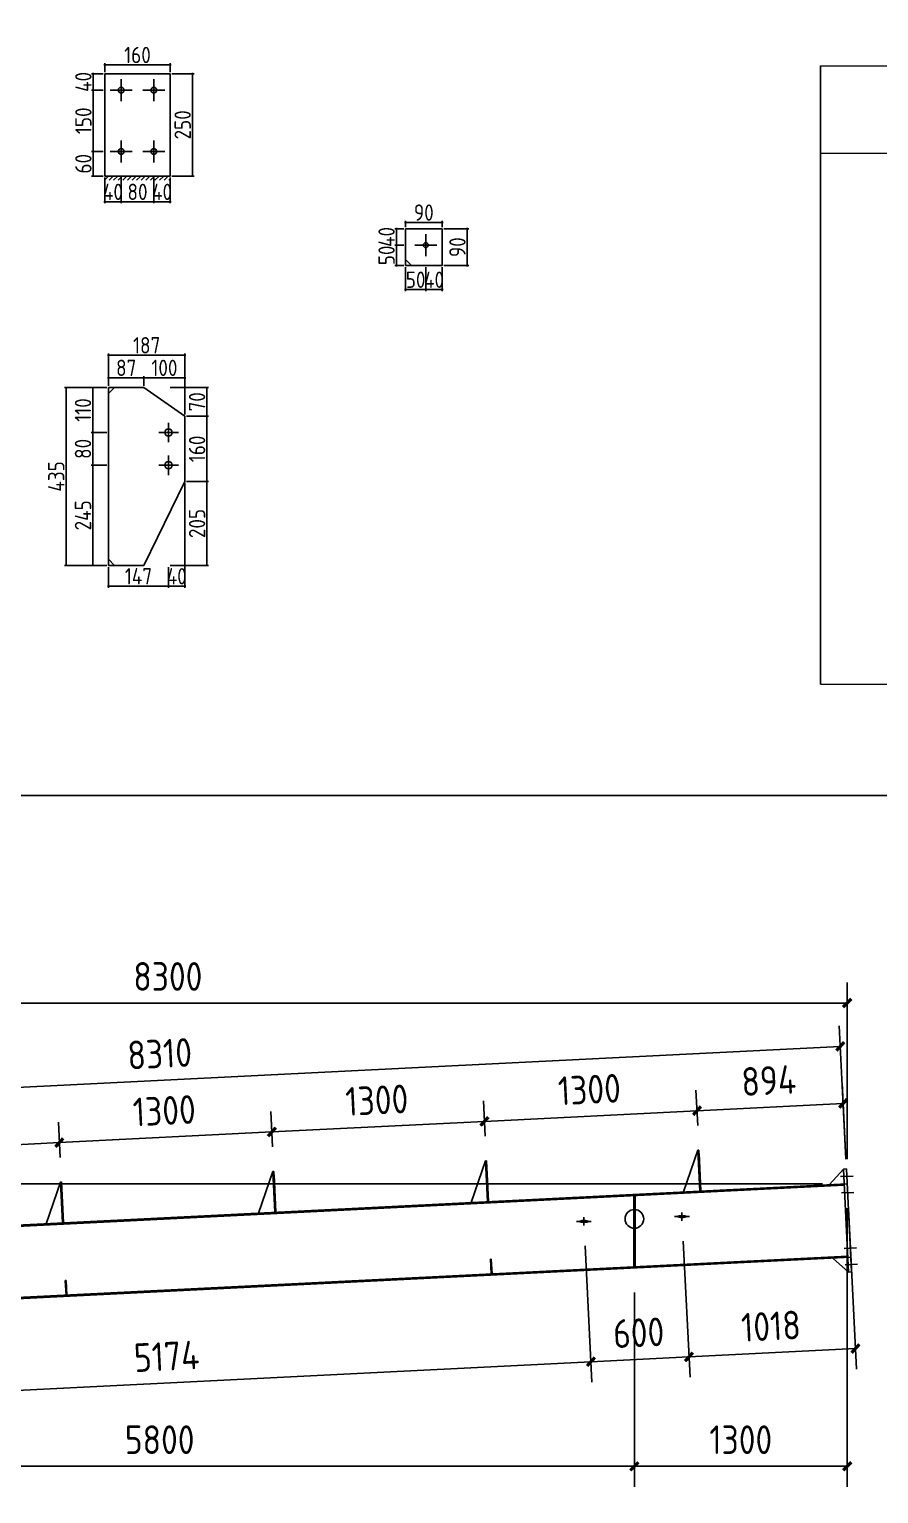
# Model space of a CAD drawing. Extents: x 102162 to 621267, y -39398 to 328893.
# Drawn here: x 422697 to 433075, y 288068 to 305966 of the extents above; entities that cross this region are included whole.
import ezdxf

# ---------------------------------------------------------------- set-up
doc = ezdxf.new("R2010")
doc.units = 0
doc.header["$LTSCALE"] = 1000
doc.header["$MEASUREMENT"] = 0
doc.layers.add('DOTE', color=1, linetype='Continuous')
doc.layers.add('钢架', color=7, linetype='Continuous', lineweight=25)
doc.styles.get("Standard").update_dxf_attribs({"font": 'gbenor.shx', "bigfont": 'gbcbig.shx'})
doc.dimstyles.get("Standard").update_dxf_attribs({"dimscale": 100, "dimtxt": 3.5, "dimasz": 1, "dimexe": 2.5, "dimexo": 3, "dimgap": 1.5, "dimtad": 1, "dimdec": 0, "dimzin": 0, "dimdsep": 46, "dimtxsty": 'Standard', "dimblk": 'ARCHTICK', "dimcen": 0.09, "dimadec": 0, "dimazin": 0, "dimtfac": 1, "dimtdec": 0, "dimtix": 1, "dimtmove": 2, "dimatfit": 3, "dimfxl": 1, "dimtolj": 1, "dimtzin": 0, "dimarcsym": 0})

# ---------------------------------------------------------------- blocks, each defined once
blk = doc.blocks.new('_ArchTick')
at = {"color": 0, "linetype": 'ByBlock', "const_width": 0.4}
blk.add_lwpolyline([(-0.5, -0.5), (0.5, 0.5)], dxfattribs=at)
blk = doc.blocks.new('*D1588')
at = {"color": 0, "lineweight": -2}
for p, q in [((427292, 303058), (427292, 302765)), ((427542, 303058), (427542, 302765)), ((427282, 302785), (427552, 302785))]:
    blk.add_line(p, q, dxfattribs=at)
at = {"layer": 'Defpoints', "color": 0}
for p in [(427292, 303078), (427542, 303078), (427542, 302785)]:
    blk.add_point(p, dxfattribs=at)
at = {"color": 0, "lineweight": -2, "xscale": 10, "yscale": 10, "zscale": 10, "rotation": 180}
blk.add_blockref('_ArchTick', (427292, 302785), dxfattribs=at)
at = {"color": 0, "lineweight": -2, "xscale": 10, "yscale": 10, "zscale": 10}
blk.add_blockref('_ArchTick', (427542, 302785), dxfattribs=at)
at = {"color": 0, "insert": (427417, 302905), "char_height": 200, "attachment_point": 5}
blk.add_mtext('\\A1;50', dxfattribs=at)
blk = doc.blocks.new('*D1589')
at = {"color": 0, "lineweight": -2}
for p, q in [((427542, 303058), (427542, 302765)), ((427742, 303058), (427742, 302765)), ((427542, 302785), (427532, 302785)), ((427542, 302785), (427742, 302785)), ((427742, 302785), (427752, 302785))]:
    blk.add_line(p, q, dxfattribs=at)
at = {"layer": 'Defpoints', "color": 0}
for p in [(427542, 303078), (427742, 303078), (427742, 302785)]:
    blk.add_point(p, dxfattribs=at)
at = {"color": 0, "lineweight": -2, "xscale": 10, "yscale": 10, "zscale": 10}
blk.add_blockref('_ArchTick', (427542, 302785), dxfattribs=at)
at = {"color": 0, "lineweight": -2, "xscale": 10, "yscale": 10, "zscale": 10, "rotation": 180}
blk.add_blockref('_ArchTick', (427742, 302785), dxfattribs=at)
at = {"color": 0, "insert": (427642, 302905), "char_height": 200, "attachment_point": 5}
blk.add_mtext('\\A1;40', dxfattribs=at)
blk = doc.blocks.new('*D1554')
at = {"color": 0, "lineweight": -2}
for p, q in [((427272, 303328), (427162, 303328)), ((427182, 303068), (427182, 303338)), ((427272, 303078), (427162, 303078))]:
    blk.add_line(p, q, dxfattribs=at)
at = {"layer": 'Defpoints', "color": 0}
for p in [(427182, 303328), (427292, 303328), (427292, 303078)]:
    blk.add_point(p, dxfattribs=at)
at = {"color": 0, "lineweight": -2, "xscale": 10, "yscale": 10, "zscale": 10}
for p, rotation in [((427182, 303328), 90), ((427182, 303078), 270)]:
    blk.add_blockref('_ArchTick', p, dxfattribs=dict(at, rotation=rotation))
at = {"color": 0, "insert": (427062, 303203), "char_height": 200, "attachment_point": 5, "rotation": 90}
blk.add_mtext('\\A1;50', dxfattribs=at)
blk = doc.blocks.new('*D1590')
at = {"color": 0, "lineweight": -2}
for p, q in [((427272, 303528), (427162, 303528)), ((427182, 303528), (427182, 303538)), ((427182, 303328), (427182, 303528)), ((427272, 303328), (427162, 303328)), ((427182, 303328), (427182, 303318))]:
    blk.add_line(p, q, dxfattribs=at)
at = {"layer": 'Defpoints', "color": 0}
for p in [(427182, 303528), (427292, 303528), (427292, 303328)]:
    blk.add_point(p, dxfattribs=at)
at = {"color": 0, "lineweight": -2, "xscale": 10, "yscale": 10, "zscale": 10}
for p, rotation in [((427182, 303528), 270), ((427182, 303328), 90)]:
    blk.add_blockref('_ArchTick', p, dxfattribs=dict(at, rotation=rotation))
at = {"color": 0, "insert": (427062, 303428), "char_height": 200, "attachment_point": 5, "rotation": 90}
blk.add_mtext('\\A1;40', dxfattribs=at)
blk = doc.blocks.new('*D1591')
at = {"color": 0, "lineweight": -2}
for p, q in [((427282, 303606), (427752, 303606)), ((427292, 303548), (427292, 303626)), ((427742, 303548), (427742, 303626))]:
    blk.add_line(p, q, dxfattribs=at)
at = {"layer": 'Defpoints', "color": 0}
for p in [(427742, 303606), (427292, 303528), (427742, 303528)]:
    blk.add_point(p, dxfattribs=at)
at = {"color": 0, "lineweight": -2, "xscale": 10, "yscale": 10, "zscale": 10, "rotation": 180}
blk.add_blockref('_ArchTick', (427292, 303606), dxfattribs=at)
at = {"color": 0, "lineweight": -2, "xscale": 10, "yscale": 10, "zscale": 10}
blk.add_blockref('_ArchTick', (427742, 303606), dxfattribs=at)
at = {"color": 0, "insert": (427517, 303726), "char_height": 200, "attachment_point": 5}
blk.add_mtext('\\A1;90', dxfattribs=at)
blk = doc.blocks.new('*D1592')
at = {"color": 0, "lineweight": -2}
for p, q in [((427762, 303528), (428068, 303528)), ((428048, 303068), (428048, 303538)), ((427762, 303078), (428068, 303078))]:
    blk.add_line(p, q, dxfattribs=at)
at = {"layer": 'Defpoints', "color": 0}
for p in [(427742, 303528), (428048, 303528), (427742, 303078)]:
    blk.add_point(p, dxfattribs=at)
at = {"color": 0, "lineweight": -2, "xscale": 10, "yscale": 10, "zscale": 10}
for p, rotation in [((428048, 303528), 90), ((428048, 303078), 270)]:
    blk.add_blockref('_ArchTick', p, dxfattribs=dict(at, rotation=rotation))
at = {"color": 0, "insert": (427928, 303303), "char_height": 200, "attachment_point": 5, "rotation": 90}
blk.add_mtext('\\A1;90', dxfattribs=at)
blk = doc.blocks.new('*D1593')
at = {"color": 0, "lineweight": -2}
for p, q in [((423619, 304153), (423619, 303839)), ((423819, 304153), (423819, 303839)), ((423619, 303859), (423609, 303859)), ((423619, 303859), (423819, 303859)), ((423819, 303859), (423829, 303859))]:
    blk.add_line(p, q, dxfattribs=at)
at = {"layer": 'Defpoints', "color": 0}
for p in [(423619, 304173), (423819, 304173), (423819, 303859)]:
    blk.add_point(p, dxfattribs=at)
at = {"color": 0, "lineweight": -2, "xscale": 10, "yscale": 10, "zscale": 10}
blk.add_blockref('_ArchTick', (423619, 303859), dxfattribs=at)
at = {"color": 0, "lineweight": -2, "xscale": 10, "yscale": 10, "zscale": 10, "rotation": 180}
blk.add_blockref('_ArchTick', (423819, 303859), dxfattribs=at)
at = {"color": 0, "insert": (423719, 303979), "char_height": 200, "attachment_point": 5}
blk.add_mtext('\\A1;40', dxfattribs=at)
blk = doc.blocks.new('*D1555')
at = {"color": 0, "lineweight": -2}
for p, q in [((423819, 304153), (423819, 303839)), ((424219, 304153), (424219, 303839)), ((423809, 303859), (424229, 303859))]:
    blk.add_line(p, q, dxfattribs=at)
at = {"layer": 'Defpoints', "color": 0}
for p in [(423819, 304173), (424219, 304173), (424219, 303859)]:
    blk.add_point(p, dxfattribs=at)
at = {"color": 0, "lineweight": -2, "xscale": 10, "yscale": 10, "zscale": 10, "rotation": 180}
blk.add_blockref('_ArchTick', (423819, 303859), dxfattribs=at)
at = {"color": 0, "lineweight": -2, "xscale": 10, "yscale": 10, "zscale": 10}
blk.add_blockref('_ArchTick', (424219, 303859), dxfattribs=at)
at = {"color": 0, "insert": (424019, 303979), "char_height": 200, "attachment_point": 5}
blk.add_mtext('\\A1;80', dxfattribs=at)
blk = doc.blocks.new('*D1556')
at = {"color": 0, "lineweight": -2}
for p, q in [((424219, 304153), (424219, 303839)), ((424419, 304153), (424419, 303839)), ((424219, 303859), (424209, 303859)), ((424219, 303859), (424419, 303859)), ((424419, 303859), (424429, 303859))]:
    blk.add_line(p, q, dxfattribs=at)
at = {"layer": 'Defpoints', "color": 0}
for p in [(424219, 304173), (424419, 304173), (424419, 303859)]:
    blk.add_point(p, dxfattribs=at)
at = {"color": 0, "lineweight": -2, "xscale": 10, "yscale": 10, "zscale": 10}
blk.add_blockref('_ArchTick', (424219, 303859), dxfattribs=at)
at = {"color": 0, "lineweight": -2, "xscale": 10, "yscale": 10, "zscale": 10, "rotation": 180}
blk.add_blockref('_ArchTick', (424419, 303859), dxfattribs=at)
at = {"color": 0, "insert": (424319, 303979), "char_height": 200, "attachment_point": 5}
blk.add_mtext('\\A1;40', dxfattribs=at)
blk = doc.blocks.new('*D1557')
at = {"color": 0, "lineweight": -2}
for p, q in [((423599, 304473), (423458, 304473)), ((423478, 304163), (423478, 304483)), ((423599, 304173), (423458, 304173))]:
    blk.add_line(p, q, dxfattribs=at)
at = {"layer": 'Defpoints', "color": 0}
for p in [(423478, 304473), (423619, 304473), (423619, 304173)]:
    blk.add_point(p, dxfattribs=at)
at = {"color": 0, "lineweight": -2, "xscale": 10, "yscale": 10, "zscale": 10}
for p, rotation in [((423478, 304473), 90), ((423478, 304173), 270)]:
    blk.add_blockref('_ArchTick', p, dxfattribs=dict(at, rotation=rotation))
at = {"color": 0, "insert": (423358, 304323), "char_height": 200, "attachment_point": 5, "rotation": 90}
blk.add_mtext('\\A1;60', dxfattribs=at)
blk = doc.blocks.new('*D1558')
at = {"color": 0, "lineweight": -2}
for p, q in [((423599, 305223), (423458, 305223)), ((423478, 304463), (423478, 305233)), ((423599, 304473), (423458, 304473))]:
    blk.add_line(p, q, dxfattribs=at)
at = {"layer": 'Defpoints', "color": 0}
for p in [(423478, 305223), (423619, 305223), (423619, 304473)]:
    blk.add_point(p, dxfattribs=at)
at = {"color": 0, "lineweight": -2, "xscale": 10, "yscale": 10, "zscale": 10}
for p, rotation in [((423478, 305223), 90), ((423478, 304473), 270)]:
    blk.add_blockref('_ArchTick', p, dxfattribs=dict(at, rotation=rotation))
at = {"color": 0, "insert": (423358, 304848), "char_height": 200, "attachment_point": 5, "rotation": 90}
blk.add_mtext('\\A1;150', dxfattribs=at)
blk = doc.blocks.new('*D1594')
at = {"color": 0, "lineweight": -2}
for p, q in [((423599, 305423), (423458, 305423)), ((423478, 305423), (423478, 305433)), ((423478, 305223), (423478, 305423)), ((423599, 305223), (423458, 305223)), ((423478, 305223), (423478, 305213))]:
    blk.add_line(p, q, dxfattribs=at)
at = {"layer": 'Defpoints', "color": 0}
for p in [(423478, 305423), (423619, 305423), (423619, 305223)]:
    blk.add_point(p, dxfattribs=at)
at = {"color": 0, "lineweight": -2, "xscale": 10, "yscale": 10, "zscale": 10}
for p, rotation in [((423478, 305423), 270), ((423478, 305223), 90)]:
    blk.add_blockref('_ArchTick', p, dxfattribs=dict(at, rotation=rotation))
at = {"color": 0, "insert": (423358, 305323), "char_height": 200, "attachment_point": 5, "rotation": 90}
blk.add_mtext('\\A1;40', dxfattribs=at)
blk = doc.blocks.new('*D1595')
at = {"color": 0, "lineweight": -2}
for p, q in [((424429, 305532), (423609, 305532)), ((423619, 305443), (423619, 305552)), ((424419, 305443), (424419, 305552))]:
    blk.add_line(p, q, dxfattribs=at)
at = {"layer": 'Defpoints', "color": 0}
for p in [(423619, 305532), (423619, 305423), (424419, 305423)]:
    blk.add_point(p, dxfattribs=at)
at = {"color": 0, "lineweight": -2, "xscale": 10, "yscale": 10, "zscale": 10, "rotation": 180}
blk.add_blockref('_ArchTick', (423619, 305532), dxfattribs=at)
at = {"color": 0, "lineweight": -2, "xscale": 10, "yscale": 10, "zscale": 10}
blk.add_blockref('_ArchTick', (424419, 305532), dxfattribs=at)
at = {"color": 0, "insert": (424019, 305652), "char_height": 200, "attachment_point": 5}
blk.add_mtext('\\A1;160', dxfattribs=at)
blk = doc.blocks.new('*D1559')
at = {"color": 0, "lineweight": -2}
for p, q in [((424439, 305423), (424711, 305423)), ((424691, 305433), (424691, 304163)), ((424439, 304173), (424711, 304173))]:
    blk.add_line(p, q, dxfattribs=at)
at = {"layer": 'Defpoints', "color": 0}
for p in [(424419, 305423), (424419, 304173), (424691, 304173)]:
    blk.add_point(p, dxfattribs=at)
at = {"color": 0, "lineweight": -2, "xscale": 10, "yscale": 10, "zscale": 10}
for p, rotation in [((424691, 305423), 90), ((424691, 304173), 270)]:
    blk.add_blockref('_ArchTick', p, dxfattribs=dict(at, rotation=rotation))
at = {"color": 0, "insert": (424571, 304798), "char_height": 200, "attachment_point": 5, "rotation": 90}
blk.add_mtext('\\A1;250', dxfattribs=at)
blk = doc.blocks.new('*D1560')
at = {"color": 0, "lineweight": -2}
for p, q in [((423643, 301588), (423453, 301588)), ((423473, 301598), (423473, 301028)), ((423643, 301038), (423453, 301038))]:
    blk.add_line(p, q, dxfattribs=at)
at = {"layer": 'Defpoints', "color": 0}
for p in [(423663, 301588), (423473, 301038), (423663, 301038)]:
    blk.add_point(p, dxfattribs=at)
at = {"color": 0, "lineweight": -2, "xscale": 10, "yscale": 10, "zscale": 10}
for p, rotation in [((423473, 301588), 90), ((423473, 301038), 270)]:
    blk.add_blockref('_ArchTick', p, dxfattribs=dict(at, rotation=rotation))
at = {"color": 0, "insert": (423353, 301313), "char_height": 200, "attachment_point": 5, "rotation": 90}
blk.add_mtext('\\A1;110', dxfattribs=at)
blk = doc.blocks.new('*D1527')
at = {"color": 0, "lineweight": -2}
for p, q in [((423643, 301038), (423453, 301038)), ((423473, 301048), (423473, 300628)), ((423643, 300638), (423453, 300638))]:
    blk.add_line(p, q, dxfattribs=at)
at = {"layer": 'Defpoints', "color": 0}
for p in [(423663, 301038), (423473, 300638), (423663, 300638)]:
    blk.add_point(p, dxfattribs=at)
at = {"color": 0, "lineweight": -2, "xscale": 10, "yscale": 10, "zscale": 10}
for p, rotation in [((423473, 301038), 90), ((423473, 300638), 270)]:
    blk.add_blockref('_ArchTick', p, dxfattribs=dict(at, rotation=rotation))
at = {"color": 0, "insert": (423353, 300838), "char_height": 200, "attachment_point": 5, "rotation": 90}
blk.add_mtext('\\A1;80', dxfattribs=at)
blk = doc.blocks.new('*D1561')
at = {"color": 0, "lineweight": -2}
for p, q in [((423643, 300638), (423453, 300638)), ((423473, 300648), (423473, 299403)), ((423643, 299413), (423453, 299413))]:
    blk.add_line(p, q, dxfattribs=at)
at = {"layer": 'Defpoints', "color": 0}
for p in [(423663, 300638), (423473, 299413), (423663, 299413)]:
    blk.add_point(p, dxfattribs=at)
at = {"color": 0, "lineweight": -2, "xscale": 10, "yscale": 10, "zscale": 10}
for p, rotation in [((423473, 300638), 90), ((423473, 299413), 270)]:
    blk.add_blockref('_ArchTick', p, dxfattribs=dict(at, rotation=rotation))
at = {"color": 0, "insert": (423353, 300026), "char_height": 200, "attachment_point": 5, "rotation": 90}
blk.add_mtext('\\A1;245', dxfattribs=at)
blk = doc.blocks.new('*D1528')
at = {"color": 0, "lineweight": -2}
for p, q in [((423663, 299393), (423663, 299141)), ((424398, 299393), (424398, 299141)), ((423653, 299161), (424408, 299161))]:
    blk.add_line(p, q, dxfattribs=at)
at = {"layer": 'Defpoints', "color": 0}
for p in [(423663, 299413), (424398, 299413), (424398, 299161)]:
    blk.add_point(p, dxfattribs=at)
at = {"color": 0, "lineweight": -2, "xscale": 10, "yscale": 10, "zscale": 10, "rotation": 180}
blk.add_blockref('_ArchTick', (423663, 299161), dxfattribs=at)
at = {"color": 0, "lineweight": -2, "xscale": 10, "yscale": 10, "zscale": 10}
blk.add_blockref('_ArchTick', (424398, 299161), dxfattribs=at)
at = {"color": 0, "insert": (424031, 299281), "char_height": 200, "attachment_point": 5}
blk.add_mtext('\\A1;147', dxfattribs=at)
blk = doc.blocks.new('*D1562')
at = {"color": 0, "lineweight": -2}
for p, q in [((424598, 300418), (424598, 299141)), ((424398, 299393), (424398, 299141)), ((424398, 299161), (424388, 299161)), ((424398, 299161), (424598, 299161)), ((424598, 299161), (424608, 299161))]:
    blk.add_line(p, q, dxfattribs=at)
at = {"layer": 'Defpoints', "color": 0}
for p in [(424598, 300438), (424398, 299413), (424598, 299161)]:
    blk.add_point(p, dxfattribs=at)
at = {"color": 0, "lineweight": -2, "xscale": 10, "yscale": 10, "zscale": 10}
blk.add_blockref('_ArchTick', (424398, 299161), dxfattribs=at)
at = {"color": 0, "lineweight": -2, "xscale": 10, "yscale": 10, "zscale": 10, "rotation": 180}
blk.add_blockref('_ArchTick', (424598, 299161), dxfattribs=at)
at = {"color": 0, "insert": (424498, 299281), "char_height": 200, "attachment_point": 5}
blk.add_mtext('\\A1;40', dxfattribs=at)
blk = doc.blocks.new('*D1563')
at = {"color": 0, "lineweight": -2}
for p, q in [((423643, 301588), (423126, 301588)), ((423146, 299403), (423146, 301598)), ((423643, 299413), (423126, 299413))]:
    blk.add_line(p, q, dxfattribs=at)
at = {"layer": 'Defpoints', "color": 0}
for p in [(423146, 301588), (423663, 301588), (423663, 299413)]:
    blk.add_point(p, dxfattribs=at)
at = {"color": 0, "lineweight": -2, "xscale": 10, "yscale": 10, "zscale": 10}
for p, rotation in [((423146, 301588), 90), ((423146, 299413), 270)]:
    blk.add_blockref('_ArchTick', p, dxfattribs=dict(at, rotation=rotation))
at = {"color": 0, "insert": (423026, 300501), "char_height": 200, "attachment_point": 5, "rotation": 90}
blk.add_mtext('\\A1;435', dxfattribs=at)
blk = doc.blocks.new('*D1529')
at = {"color": 0, "lineweight": -2}
for p, q in [((424618, 301238), (424887, 301238)), ((424867, 301248), (424867, 300428)), ((424618, 300438), (424887, 300438))]:
    blk.add_line(p, q, dxfattribs=at)
at = {"layer": 'Defpoints', "color": 0}
for p in [(424598, 301238), (424598, 300438), (424867, 300438)]:
    blk.add_point(p, dxfattribs=at)
at = {"color": 0, "lineweight": -2, "xscale": 10, "yscale": 10, "zscale": 10}
for p, rotation in [((424867, 301238), 90), ((424867, 300438), 270)]:
    blk.add_blockref('_ArchTick', p, dxfattribs=dict(at, rotation=rotation))
at = {"color": 0, "insert": (424747, 300838), "char_height": 200, "attachment_point": 5, "rotation": 90}
blk.add_mtext('\\A1;160', dxfattribs=at)
blk = doc.blocks.new('*D1530')
at = {"color": 0, "lineweight": -2}
for p, q in [((424618, 300438), (424887, 300438)), ((424867, 300448), (424867, 299403)), ((424418, 299413), (424887, 299413))]:
    blk.add_line(p, q, dxfattribs=at)
at = {"layer": 'Defpoints', "color": 0}
for p in [(424598, 300438), (424398, 299413), (424867, 299413)]:
    blk.add_point(p, dxfattribs=at)
at = {"color": 0, "lineweight": -2, "xscale": 10, "yscale": 10, "zscale": 10}
for p, rotation in [((424867, 300438), 90), ((424867, 299413), 270)]:
    blk.add_blockref('_ArchTick', p, dxfattribs=dict(at, rotation=rotation))
at = {"color": 0, "insert": (424747, 299926), "char_height": 200, "attachment_point": 5, "rotation": 90}
blk.add_mtext('\\A1;205', dxfattribs=at)
blk = doc.blocks.new('*D1531')
at = {"color": 0, "lineweight": -2}
for p, q in [((424418, 301588), (424887, 301588)), ((424867, 301598), (424867, 301228)), ((424618, 301238), (424887, 301238))]:
    blk.add_line(p, q, dxfattribs=at)
at = {"layer": 'Defpoints', "color": 0}
for p in [(424398, 301588), (424598, 301238), (424867, 301238)]:
    blk.add_point(p, dxfattribs=at)
at = {"color": 0, "lineweight": -2, "xscale": 10, "yscale": 10, "zscale": 10}
for p, rotation in [((424867, 301588), 90), ((424867, 301238), 270)]:
    blk.add_blockref('_ArchTick', p, dxfattribs=dict(at, rotation=rotation))
at = {"color": 0, "insert": (424747, 301413), "char_height": 200, "attachment_point": 5, "rotation": 90}
blk.add_mtext('\\A1;70', dxfattribs=at)
blk = doc.blocks.new('*D1564')
at = {"color": 0, "lineweight": -2}
for p, q in [((424088, 301708), (424608, 301708)), ((424098, 301608), (424098, 301728)), ((424598, 301258), (424598, 301728))]:
    blk.add_line(p, q, dxfattribs=at)
at = {"layer": 'Defpoints', "color": 0}
for p in [(424098, 301588), (424598, 301708), (424598, 301238)]:
    blk.add_point(p, dxfattribs=at)
at = {"color": 0, "lineweight": -2, "xscale": 10, "yscale": 10, "zscale": 10, "rotation": 180}
blk.add_blockref('_ArchTick', (424098, 301708), dxfattribs=at)
at = {"color": 0, "lineweight": -2, "xscale": 10, "yscale": 10, "zscale": 10}
blk.add_blockref('_ArchTick', (424598, 301708), dxfattribs=at)
at = {"color": 0, "insert": (424348, 301828), "char_height": 200, "attachment_point": 5}
blk.add_mtext('\\A1;100', dxfattribs=at)
blk = doc.blocks.new('*D1532')
at = {"color": 0, "lineweight": -2}
for p, q in [((423653, 301984), (424608, 301984)), ((423663, 301608), (423663, 302004)), ((424598, 301258), (424598, 302004))]:
    blk.add_line(p, q, dxfattribs=at)
at = {"layer": 'Defpoints', "color": 0}
for p in [(424598, 301984), (423663, 301588), (424598, 301238)]:
    blk.add_point(p, dxfattribs=at)
at = {"color": 0, "lineweight": -2, "xscale": 10, "yscale": 10, "zscale": 10, "rotation": 180}
blk.add_blockref('_ArchTick', (423663, 301984), dxfattribs=at)
at = {"color": 0, "lineweight": -2, "xscale": 10, "yscale": 10, "zscale": 10}
blk.add_blockref('_ArchTick', (424598, 301984), dxfattribs=at)
at = {"color": 0, "insert": (424131, 302104), "char_height": 200, "attachment_point": 5}
blk.add_mtext('\\A1;187', dxfattribs=at)
blk = doc.blocks.new('*D1533')
at = {"color": 0, "lineweight": -2}
for p, q in [((423653, 301708), (424108, 301708)), ((423663, 301608), (423663, 301728)), ((424098, 301608), (424098, 301728))]:
    blk.add_line(p, q, dxfattribs=at)
at = {"layer": 'Defpoints', "color": 0}
for p in [(423663, 301588), (424098, 301708), (424098, 301588)]:
    blk.add_point(p, dxfattribs=at)
at = {"color": 0, "lineweight": -2, "xscale": 10, "yscale": 10, "zscale": 10, "rotation": 180}
blk.add_blockref('_ArchTick', (423663, 301708), dxfattribs=at)
at = {"color": 0, "lineweight": -2, "xscale": 10, "yscale": 10, "zscale": 10}
blk.add_blockref('_ArchTick', (424098, 301708), dxfattribs=at)
at = {"color": 0, "insert": (423881, 301828), "char_height": 200, "attachment_point": 5}
blk.add_mtext('\\A1;87', dxfattribs=at)
blk = doc.blocks.new('*D3563')
at = {"color": 0, "lineweight": -2}
for p, q in [((432390, 291857), (415031, 291857)), ((415281, 291027), (415281, 291857)), ((415790, 291027), (415031, 291027))]:
    blk.add_line(p, q, dxfattribs=at)
at = {"layer": 'Defpoints', "color": 0}
for p in [(415281, 291857), (432690, 291857), (416090, 291027)]:
    blk.add_point(p, dxfattribs=at)
at = {"color": 0, "lineweight": -2, "xscale": 100, "yscale": 100, "zscale": 100}
for p, rotation in [((415281, 291857), 90), ((415281, 291027), 270)]:
    blk.add_blockref('_ArchTick', p, dxfattribs=dict(at, rotation=rotation))
at = {"color": 0, "insert": (414956, 291442), "char_height": 350, "attachment_point": 5, "rotation": 90}
blk.add_mtext('\\A1;415', dxfattribs=at)
blk = doc.blocks.new('*D3558')
at = {"color": 0, "lineweight": -2}
for p, q in [((416090, 291327), (416090, 294315)), ((432690, 292157), (432690, 294315)), ((416090, 294065), (432690, 294065))]:
    blk.add_line(p, q, dxfattribs=at)
at = {"layer": 'Defpoints', "color": 0}
for p in [(432690, 294065), (432690, 291857), (416090, 291027)]:
    blk.add_point(p, dxfattribs=at)
at = {"color": 0, "lineweight": -2, "xscale": 100, "yscale": 100, "zscale": 100, "rotation": 180}
blk.add_blockref('_ArchTick', (416090, 294065), dxfattribs=at)
at = {"color": 0, "lineweight": -2, "xscale": 100, "yscale": 100, "zscale": 100}
blk.add_blockref('_ArchTick', (432690, 294065), dxfattribs=at)
at = {"color": 0, "insert": (424390, 294390), "char_height": 350, "attachment_point": 5}
blk.add_mtext('\\A1;8300', dxfattribs=at)
blk = doc.blocks.new('*D3559')
at = {"color": 0, "lineweight": -2}
for p, q in [((432675, 292157), (432594, 293785)), ((416006, 292705), (432606, 293535)), ((416075, 291327), (415994, 292955))]:
    blk.add_line(p, q, dxfattribs=at)
at = {"layer": 'Defpoints', "color": 0}
for p in [(432606, 293535), (432690, 291857), (416090, 291027)]:
    blk.add_point(p, dxfattribs=at)
at = {"color": 0, "lineweight": -2, "xscale": 100, "yscale": 100, "zscale": 100}
for p, rotation in [((432606, 293535), 2.862405226111732), ((416006, 292705), 182.8624052261118)]:
    blk.add_blockref('_ArchTick', p, dxfattribs=dict(at, rotation=rotation))
at = {"color": 0, "insert": (424290, 293445), "char_height": 350, "attachment_point": 5, "rotation": 2.8624}
blk.add_mtext('\\A1;8310', dxfattribs=at)
blk = doc.blocks.new('*D3566')
at = {"color": 0, "lineweight": -2}
for p, q in [((420477, 292047), (420455, 292479)), ((423073, 292177), (423052, 292609)), ((420468, 292229), (423064, 292359))]:
    blk.add_line(p, q, dxfattribs=at)
at = {"layer": 'Defpoints', "color": 0}
for p in [(423064, 292359), (420492, 291748), (423088, 291878)]:
    blk.add_point(p, dxfattribs=at)
at = {"color": 0, "lineweight": -2, "xscale": 100, "yscale": 100, "zscale": 100}
for p, rotation in [((420468, 292229), 182.8624052262561), ((423064, 292359), 2.862405226256103)]:
    blk.add_blockref('_ArchTick', p, dxfattribs=dict(at, rotation=rotation))
at = {"color": 0, "insert": (421750, 292619), "char_height": 350, "attachment_point": 5, "rotation": 2.8624}
blk.add_mtext('\\A1;1300', dxfattribs=at)
blk = doc.blocks.new('*D3567')
at = {"color": 0, "lineweight": -2}
for p, q in [((425670, 292307), (425649, 292739)), ((423073, 292177), (423052, 292609)), ((423064, 292359), (425661, 292489))]:
    blk.add_line(p, q, dxfattribs=at)
at = {"layer": 'Defpoints', "color": 0}
for p in [(425661, 292489), (425685, 292007), (423088, 291878)]:
    blk.add_point(p, dxfattribs=at)
at = {"color": 0, "lineweight": -2, "xscale": 100, "yscale": 100, "zscale": 100}
for p, rotation in [((425661, 292489), 2.862405226256103), ((423064, 292359), 182.8624052262561)]:
    blk.add_blockref('_ArchTick', p, dxfattribs=dict(at, rotation=rotation))
at = {"color": 0, "insert": (424346, 292749), "char_height": 350, "attachment_point": 5, "rotation": 2.8624}
blk.add_mtext('\\A1;1300', dxfattribs=at)
blk = doc.blocks.new('*D3568')
at = {"color": 0, "lineweight": -2}
for p, q in [((428267, 292437), (428245, 292868)), ((425670, 292307), (425649, 292739)), ((425661, 292489), (428258, 292619))]:
    blk.add_line(p, q, dxfattribs=at)
at = {"layer": 'Defpoints', "color": 0}
for p in [(428258, 292619), (428282, 292137), (425685, 292007)]:
    blk.add_point(p, dxfattribs=at)
at = {"color": 0, "lineweight": -2, "xscale": 100, "yscale": 100, "zscale": 100}
for p, rotation in [((428258, 292619), 2.862405226256103), ((425661, 292489), 182.8624052262561)]:
    blk.add_blockref('_ArchTick', p, dxfattribs=dict(at, rotation=rotation))
at = {"color": 0, "insert": (426943, 292878), "char_height": 350, "attachment_point": 5, "rotation": 2.8624}
blk.add_mtext('\\A1;1300', dxfattribs=at)
blk = doc.blocks.new('*D3569')
at = {"color": 0, "lineweight": -2}
for p, q in [((430864, 292567), (430842, 292998)), ((428267, 292437), (428245, 292868)), ((428258, 292619), (430855, 292749))]:
    blk.add_line(p, q, dxfattribs=at)
at = {"layer": 'Defpoints', "color": 0}
for p in [(430855, 292749), (428282, 292137), (430879, 292267)]:
    blk.add_point(p, dxfattribs=at)
at = {"color": 0, "lineweight": -2, "xscale": 100, "yscale": 100, "zscale": 100}
for p, rotation in [((430855, 292749), 2.862405226256103), ((428258, 292619), 182.8624052262561)]:
    blk.add_blockref('_ArchTick', p, dxfattribs=dict(at, rotation=rotation))
at = {"color": 0, "insert": (429540, 293008), "char_height": 350, "attachment_point": 5, "rotation": 2.8624}
blk.add_mtext('\\A1;1300', dxfattribs=at)
blk = doc.blocks.new('*D3570')
at = {"color": 0, "lineweight": -2}
for p, q in [((430864, 292567), (430842, 292998)), ((432675, 292157), (432629, 293088)), ((430855, 292749), (432641, 292838))]:
    blk.add_line(p, q, dxfattribs=at)
at = {"layer": 'Defpoints', "color": 0}
for p in [(432641, 292838), (430879, 292267), (432690, 291857)]:
    blk.add_point(p, dxfattribs=at)
at = {"color": 0, "lineweight": -2, "xscale": 100, "yscale": 100, "zscale": 100}
for p, rotation in [((430855, 292749), 182.8624052262561), ((432641, 292838), 2.862405226256103)]:
    blk.add_blockref('_ArchTick', p, dxfattribs=dict(at, rotation=rotation))
at = {"color": 0, "insert": (431732, 293118), "char_height": 350, "attachment_point": 5, "rotation": 2.8624}
blk.add_mtext('\\A1;894', dxfattribs=at)
blk = doc.blocks.new('*D3561')
at = {"color": 0, "lineweight": -2}
for p, q in [((418490, 290727), (418490, 288153)), ((430090, 290526), (430090, 288153)), ((418490, 288403), (430090, 288403))]:
    blk.add_line(p, q, dxfattribs=at)
at = {"layer": 'Defpoints', "color": 0}
for p in [(418490, 291027), (430090, 290826), (430090, 288403)]:
    blk.add_point(p, dxfattribs=at)
at = {"color": 0, "lineweight": -2, "xscale": 100, "yscale": 100, "zscale": 100, "rotation": 180}
blk.add_blockref('_ArchTick', (418490, 288403), dxfattribs=at)
at = {"color": 0, "lineweight": -2, "xscale": 100, "yscale": 100, "zscale": 100}
blk.add_blockref('_ArchTick', (430090, 288403), dxfattribs=at)
at = {"color": 0, "insert": (424290, 288728), "char_height": 350, "attachment_point": 5}
blk.add_mtext('\\A1;5800', dxfattribs=at)
blk = doc.blocks.new('*D3562')
at = {"color": 0, "lineweight": -2}
for p, q in [((432690, 291557), (432690, 288153)), ((430090, 290526), (430090, 288153)), ((430090, 288403), (432690, 288403))]:
    blk.add_line(p, q, dxfattribs=at)
at = {"layer": 'Defpoints', "color": 0}
for p in [(432690, 291857), (430090, 290826), (432690, 288403)]:
    blk.add_point(p, dxfattribs=at)
at = {"color": 0, "lineweight": -2, "xscale": 100, "yscale": 100, "zscale": 100, "rotation": 180}
blk.add_blockref('_ArchTick', (430090, 288403), dxfattribs=at)
at = {"color": 0, "lineweight": -2, "xscale": 100, "yscale": 100, "zscale": 100}
blk.add_blockref('_ArchTick', (432690, 288403), dxfattribs=at)
at = {"color": 0, "insert": (431390, 288728), "char_height": 350, "attachment_point": 5}
blk.add_mtext('\\A1;1300', dxfattribs=at)
blk = doc.blocks.new('*D3555')
at = {"color": 0, "lineweight": -2}
for p, q in [((429488, 291096), (429571, 289431)), ((419181, 289996), (419236, 288914)), ((419223, 289164), (429559, 289681))]:
    blk.add_line(p, q, dxfattribs=at)
at = {"layer": 'Defpoints', "color": 0}
for p in [(429473, 291396), (419167, 290296), (429559, 289681)]:
    blk.add_point(p, dxfattribs=at)
at = {"color": 0, "lineweight": -2, "xscale": 100, "yscale": 100, "zscale": 100}
for p, rotation in [((429559, 289681), 2.862405226047561), ((419223, 289164), 182.8624052260476)]:
    blk.add_blockref('_ArchTick', p, dxfattribs=dict(at, rotation=rotation))
at = {"color": 0, "insert": (424375, 289747), "char_height": 350, "attachment_point": 5, "rotation": 2.8624}
blk.add_mtext('\\A1;5174', dxfattribs=at)
blk = doc.blocks.new('*D3556')
at = {"color": 0, "lineweight": -2}
for p, q in [((429488, 291096), (429571, 289431)), ((430687, 291156), (430770, 289491)), ((429559, 289681), (430757, 289740))]:
    blk.add_line(p, q, dxfattribs=at)
at = {"layer": 'Defpoints', "color": 0}
for p in [(429473, 291396), (430672, 291456), (430757, 289740)]:
    blk.add_point(p, dxfattribs=at)
at = {"color": 0, "lineweight": -2, "xscale": 100, "yscale": 100, "zscale": 100}
for p, rotation in [((430757, 289740), 2.862405226047561), ((429559, 289681), 182.8624052260476)]:
    blk.add_blockref('_ArchTick', p, dxfattribs=dict(at, rotation=rotation))
at = {"color": 0, "insert": (430142, 290035), "char_height": 350, "attachment_point": 5, "rotation": 2.8624}
blk.add_mtext('\\A1;600', dxfattribs=at)
blk = doc.blocks.new('*D3557')
at = {"color": 0, "lineweight": -2}
for p, q in [((432705, 291557), (432803, 289592)), ((430687, 291156), (430770, 289491)), ((430757, 289740), (432791, 289842))]:
    blk.add_line(p, q, dxfattribs=at)
at = {"layer": 'Defpoints', "color": 0}
for p in [(432690, 291857), (430672, 291456), (432791, 289842)]:
    blk.add_point(p, dxfattribs=at)
at = {"color": 0, "lineweight": -2, "xscale": 100, "yscale": 100, "zscale": 100}
for p, rotation in [((430757, 289740), 182.8624052260476), ((432791, 289842), 2.862405226047561)]:
    blk.add_blockref('_ArchTick', p, dxfattribs=dict(at, rotation=rotation))
at = {"color": 0, "insert": (431758, 290116), "char_height": 350, "attachment_point": 5, "rotation": 2.8624}
blk.add_mtext('\\A1;1018', dxfattribs=at)

msp = doc.modelspace()

# ---------------------------------------------------------------- hatches: boundary and pattern name
h = msp.add_hatch()
h.set_pattern_fill('ANSI31', color=2, scale=25, style=0)
h.set_pattern_definition([(45, (-782843.29, -184083.572), (-28.0633004, 28.0633004), [])])
h.paths.add_polyline_path([(424418.6, 304172.9), (424392.9, 304172.9), (424418.6, 304139.6)], flags=17)
h.paths.add_polyline_path([(424392.9, 304172.9), (423618.6, 304172.9), (423618.6, 304122.9), (424418.6, 304122.9), (424418.6, 304139.6)])

# ---------------------------------------------------------------- linework, layer by layer
at = {"color": 2}
for p, q in [((423618.6, 305422.9), (423618.6, 304172.9)), ((424418.6, 305422.9), (423618.6, 305422.9)), ((423818.6, 305357.9), (423818.6, 305087.9)), ((424218.6, 305357.9), (424218.6, 305087.9)), ((424418.6, 304172.9), (424418.6, 305422.9)), ((423953.3, 305222.9), (423683.3, 305222.9)), ((424353.3, 305222.9), (424083.3, 305222.9)), ((423953.3, 304472.9), (423683.3, 304472.9)), ((423818.6, 304607.9), (423818.6, 304337.9)), ((424353.3, 304472.9), (424083.3, 304472.9)), ((424218.6, 304607.9), (424218.6, 304337.9)), ((423618.6, 304172.9), (424418.6, 304172.9)), ((427291.6, 303528.4), (427291.6, 303078.4)), ((427741.6, 303528.4), (427291.6, 303528.4)), ((427541.6, 303463.4), (427541.6, 303193.4)), ((427741.6, 303078.4), (427741.6, 303528.4)), ((427676.3, 303328.4), (427406.3, 303328.4)), ((427291.6, 303153.4), (427366.6, 303078.4)), ((427291.6, 303078.4), (427741.6, 303078.4)), ((423663.1, 301588), (423663.1, 299413)), ((423663.1, 301588), (424098.1, 301588)), ((423738.1, 301588), (423663.1, 301513)), ((424598.1, 301238), (424598.1, 300438)), ((424398.1, 300918), (424398.1, 301158)), ((424518.1, 301038), (424278.1, 301038)), ((424398.1, 300518), (424398.1, 300758)), ((424518.1, 300638), (424278.1, 300638)), ((423663.1, 299488), (423738.1, 299413)), ((424098.1, 299413), (423663.1, 299413)), ((428095.1, 291627.3), (428269.9, 292136.7)), ((428269.9, 292136.7), (428281.9, 292137.3)), ((428294.9, 291637.3), (428269.9, 292136.7)), ((428306.9, 291637.9), (428281.9, 292137.3)), ((430691.9, 291757.1), (430866.7, 292266.5)), ((430866.7, 292266.5), (430878.6, 292267.1)), ((430891.6, 291767.1), (430866.7, 292266.5)), ((430903.6, 291767.7), (430878.6, 292267.1)), ((430880.8, 292224), (430903.6, 291767.7)), ((425498.4, 291497.5), (425673.2, 292006.8)), ((425673.2, 292006.8), (425685.1, 292007.4)), ((425698.1, 291507.4), (425673.2, 292006.8)), ((425710.1, 291508), (425685.1, 292007.4)), ((425687.3, 291964.4), (425710.1, 291508)), ((428284, 292094.2), (428306.9, 291637.9)), ((432645.2, 292035), (432474.4, 291846.3)), ((432609.7, 291943.1), (432761.6, 291950.7)), ((432645.2, 292035), (432681.2, 292036.8)), ((432708.1, 290776.6), (432645.2, 292035)), ((432744.1, 290778.4), (432681.2, 292036.8)), ((422901.6, 291367.6), (423076.4, 291877)), ((423076.4, 291877), (423088.4, 291877.6)), ((423101.4, 291377), (423076.4, 291877)), ((423113.4, 291377), (423088.4, 291877.6)), ((423090.5, 291834.5), (423113.3, 291378.2)), ((432619.7, 291743.4), (432771.5, 291751)), ((429473.2, 291446.8), (429473.2, 291344.8)), ((430671.7, 291506.7), (430671.7, 291404.7)), ((432653.7, 291064.2), (432805.5, 291071.8)), ((428342, 290934.8), (428330, 290934.2)), ((428339, 290754.4), (428330, 290934.2)), ((428351, 290755), (428342, 290934.8)), ((432708.1, 290776.6), (432519.4, 290943.1)), ((432663.7, 290864.5), (432815.5, 290872.1)), ((423148.5, 290675.1), (423136.5, 290674.5)), ((423145.5, 290494.7), (423136.5, 290674.5)), ((423157.5, 290495.3), (423148.5, 290675.1)), ((428351, 290755), (428339, 290754.4)), ((432708.1, 290776.6), (432744.1, 290778.4)), ((423157.5, 290495.3), (423145.5, 290494.7))]:
    msp.add_line(p, q, dxfattribs=at)
at = {"color": 1}
msp.add_line((432365.3, 305520.5), (432365.3, 297962), dxfattribs=at)
for p, q in [((424098.1, 301588), (424598.1, 301238)), ((424098.1, 299413), (424598.1, 300438)), ((432690.1, 291857), (416090.1, 291027)), ((432655, 291839.3), (416126.9, 291012.9)), ((429383.2, 291395.8), (429563.2, 291395.8)), ((429473.2, 291395.8), (429423.2, 291395.8)), ((430581.7, 291455.7), (430761.7, 291455.7)), ((430671.7, 291455.7), (430621.7, 291455.7)), ((432735.1, 290958.2), (416135.1, 290128.2)), ((432698.3, 290972.3), (416170.2, 290145.9))]:
    msp.add_line(p, q)
for points in [[(414011.7, 317601.7), (443711.7, 317601.7), (443711.7, 296601.7), (414011.7, 296601.7)], [(414011.7, 296601.7), (443711.7, 296601.7), (443711.7, 275601.7), (414011.7, 275601.7)]]:
    msp.add_lwpolyline(points, close=True)
at = {"color": 2}
for centre, radius in [((423818.6, 305222.9), 35), ((424218.6, 305222.9), 35), ((423818.6, 304472.9), 35), ((424218.6, 304472.9), 35), ((427541.6, 303328.4), 30), ((424398.1, 301038), 45), ((424398.1, 300638), 45)]:
    msp.add_circle(centre, radius, dxfattribs=at)
msp.add_circle((430090.1, 291426.7), 114)
for centre in [(429473.2, 291395.8), (430671.7, 291455.7)]:
    msp.add_ellipse(centre, major_axis=(50, 0), ratio=0.22)
at = {"layer": 'DOTE', "color": 2}
for p, q in [((430082.1, 290841.5), (430082.1, 291710.6)), ((430098.1, 290842.3), (430098.1, 291711.4)), ((430098.1, 290825.9), (430098.1, 290826.3))]:
    msp.add_line(p, q, dxfattribs=at)
at = {"layer": 'DOTE'}
msp.add_line((430090.1, 290825.9), (430090.1, 291727), dxfattribs=at)
at = {"layer": '钢架', "lineweight": 13}
for p, q in [((432365.3, 305520.5), (442220.8, 305520.5)), ((432365.3, 304452.6), (442220.8, 304452.6)), ((432365.3, 297962), (442220.8, 297962))]:
    msp.add_line(p, q, dxfattribs=at)

# ---------------------------------------------------------------- dimensions: what is measured, and where the dimension line sits
at = {"color": 4}
for p1, p2, distance, picture, middle in [((424418.6, 305422.9), (423618.6, 305422.9), -109, '*D1595', (424018.6, 305651.9)), ((424418.6, 305422.9), (424418.6, 304172.9), 272, '*D1559', (424570.5, 304797.9)), ((427291.6, 303528.4), (427741.6, 303528.4), 78, '*D1591', (427516.6, 303726.5)), ((427741.6, 303078.4), (427741.6, 303528.4), -306.6, '*D1592', (427928.2, 303303.4)), ((423663.1, 299413), (423663.1, 301588), 516.8, '*D1563', (423026.3, 300500.5))]:
    dim = msp.add_aligned_dim(p1=p1, p2=p2, distance=distance, dimstyle='Standard', override={"dimtxt": 2, "dimasz": 0.1, "dimexe": 0.2, "dimexo": 0.2, "dimgap": 0.2, "dimlfac": 0.2, "dimdle": 0.1}, dxfattribs=at)
    dim.commit()
    dim.dimension.update_dxf_attribs({"geometry": picture, "text_midpoint": middle})
for base, p1, p2, picture, middle in [((423478.1, 305422.9), (423618.6, 305222.9), (423618.6, 305422.9), '*D1594', (423358.1, 305322.9)), ((423478.1, 305222.9), (423618.6, 304472.9), (423618.6, 305222.9), '*D1558', (423358.1, 304847.9)), ((423478.1, 304472.9), (423618.6, 304172.9), (423618.6, 304472.9), '*D1557', (423358.1, 304322.9)), ((427182, 303528.4), (427291.6, 303328.4), (427291.6, 303528.4), '*D1590', (427062, 303428.4)), ((427182, 303328.4), (427291.6, 303078.4), (427291.6, 303328.4), '*D1554', (427062, 303203.4)), ((423472.7, 301038), (423663.1, 301588), (423663.1, 301038), '*D1560', (423352.7, 301313)), ((424866.9, 301238), (424398.1, 301588), (424598.1, 301238), '*D1531', (424746.9, 301413)), ((424866.9, 300438), (424598.1, 301238), (424598.1, 300438), '*D1529', (424746.9, 300838)), ((423472.7, 300638), (423663.1, 301038), (423663.1, 300638), '*D1527', (423352.7, 300838)), ((423472.7, 299413), (423663.1, 300638), (423663.1, 299413), '*D1561', (423352.7, 300025.5)), ((424866.9, 299413), (424598.1, 300438), (424398.1, 299413), '*D1530', (424746.9, 299925.5))]:
    dim = msp.add_linear_dim(base=base, p1=p1, p2=p2, angle=90, dimstyle='Standard', override={"dimtxt": 2, "dimasz": 0.1, "dimexe": 0.2, "dimexo": 0.2, "dimgap": 0.2, "dimlfac": 0.2, "dimdle": 0.1}, dxfattribs=at)
    dim.commit()
    dim.dimension.update_dxf_attribs({"geometry": picture, "text_midpoint": middle})
for base, p1, p2, picture, middle in [((423818.6, 303859.3), (423618.6, 304172.9), (423818.6, 304172.9), '*D1593', (423718.6, 303979.3)), ((424218.6, 303859.3), (423818.6, 304172.9), (424218.6, 304172.9), '*D1555', (424018.6, 303979.3)), ((424418.6, 303859.3), (424218.6, 304172.9), (424418.6, 304172.9), '*D1556', (424318.6, 303979.3)), ((427541.6, 302784.6), (427291.6, 303078.4), (427541.6, 303078.4), '*D1588', (427416.6, 302904.6)), ((427741.6, 302784.6), (427541.6, 303078.4), (427741.6, 303078.4), '*D1589', (427641.6, 302904.6)), ((424598.1, 301984.4), (423663.1, 301588), (424598.1, 301238), '*D1532', (424130.6, 302104.4)), ((424098.1, 301707.9), (423663.1, 301588), (424098.1, 301588), '*D1533', (423880.6, 301827.9)), ((424598.1, 301707.9), (424098.1, 301588), (424598.1, 301238), '*D1564', (424348.1, 301827.9)), ((424598.1, 299161.2), (424398.1, 299413), (424598.1, 300438), '*D1562', (424498.1, 299281.2)), ((424398.1, 299161.2), (423663.1, 299413), (424398.1, 299413), '*D1528', (424030.6, 299281.2))]:
    dim = msp.add_linear_dim(base=base, p1=p1, p2=p2, dimstyle='Standard', override={"dimtxt": 2, "dimasz": 0.1, "dimexe": 0.2, "dimexo": 0.2, "dimgap": 0.2, "dimlfac": 0.2, "dimdle": 0.1}, dxfattribs=at)
    dim.commit()
    dim.dimension.update_dxf_attribs({"geometry": picture, "text_midpoint": middle})
at = {"color": 3}
for base, p1, p2, picture, middle in [((432690.1, 294065.2), (416090.1, 291027), (432690.1, 291857), '*D3558', (424390.1, 294390.2)), ((432690.1, 288402.9), (430090.1, 290825.9), (432690.1, 291857), '*D3562', (431390.1, 288727.9)), ((430090.1, 288402.9), (418490.1, 291027), (430090.1, 290825.9), '*D3561', (424290.1, 288727.9))]:
    dim = msp.add_linear_dim(base=base, p1=p1, p2=p2, dimstyle='Standard', override={"dimlfac": 0.5}, dxfattribs=at)
    dim.commit()
    dim.dimension.update_dxf_attribs({"geometry": picture, "text_midpoint": middle})
dim = msp.add_aligned_dim(p1=(416090.1, 291027), p2=(432690.1, 291857), distance=1680, dimstyle='Standard', override={"dimlfac": 0.5}, dxfattribs=at)
dim.commit()
dim.dimension.update_dxf_attribs({"geometry": '*D3559', "text_midpoint": (424290, 293444.6)})
for base, p1, p2, angle, picture, middle in [((432641.1, 292838), (430878.6, 292267.1), (432690.1, 291857), 182.86241, '*D3570', (431731.6, 293117.9)), ((430854.6, 292748.6), (428281.9, 292137.3), (430878.6, 292267.1), 182.86241, '*D3569', (429540, 293008.3)), ((425661.1, 292489), (423088.4, 291877.6), (425685.1, 292007.4), 182.86241, '*D3567', (424346.5, 292748.6)), ((428257.8, 292618.8), (425685.1, 292007.4), (428281.9, 292137.3), 182.86241, '*D3568', (426943.2, 292878.5)), ((423064.3, 292359.1), (420491.6, 291747.7), (423088.4, 291877.6), 182.86241, '*D3566', (421749.7, 292618.8)), ((415281.4, 291857), (416090.1, 291027), (432690.1, 291857), 90, '*D3563', (414956.4, 291442)), ((432790.9, 289842.1), (430671.7, 291455.7), (432690.1, 291857), 182.86241, '*D3557', (431757.9, 290115.9)), ((429558.9, 289680.5), (419166.5, 290295.8), (429473.2, 291395.8), 182.86241, '*D3555', (424374.8, 289746.7)), ((430757.4, 289740.5), (429473.2, 291395.8), (430671.7, 291455.7), 182.86241, '*D3556', (430141.9, 290035.1))]:
    dim = msp.add_linear_dim(base=base, p1=p1, p2=p2, angle=angle, dimstyle='Standard', override={"dimlfac": 0.5}, dxfattribs=at)
    dim.commit()
    dim.dimension.update_dxf_attribs({"geometry": picture, "text_midpoint": middle})

doc.saveas('drawing.dxf')
